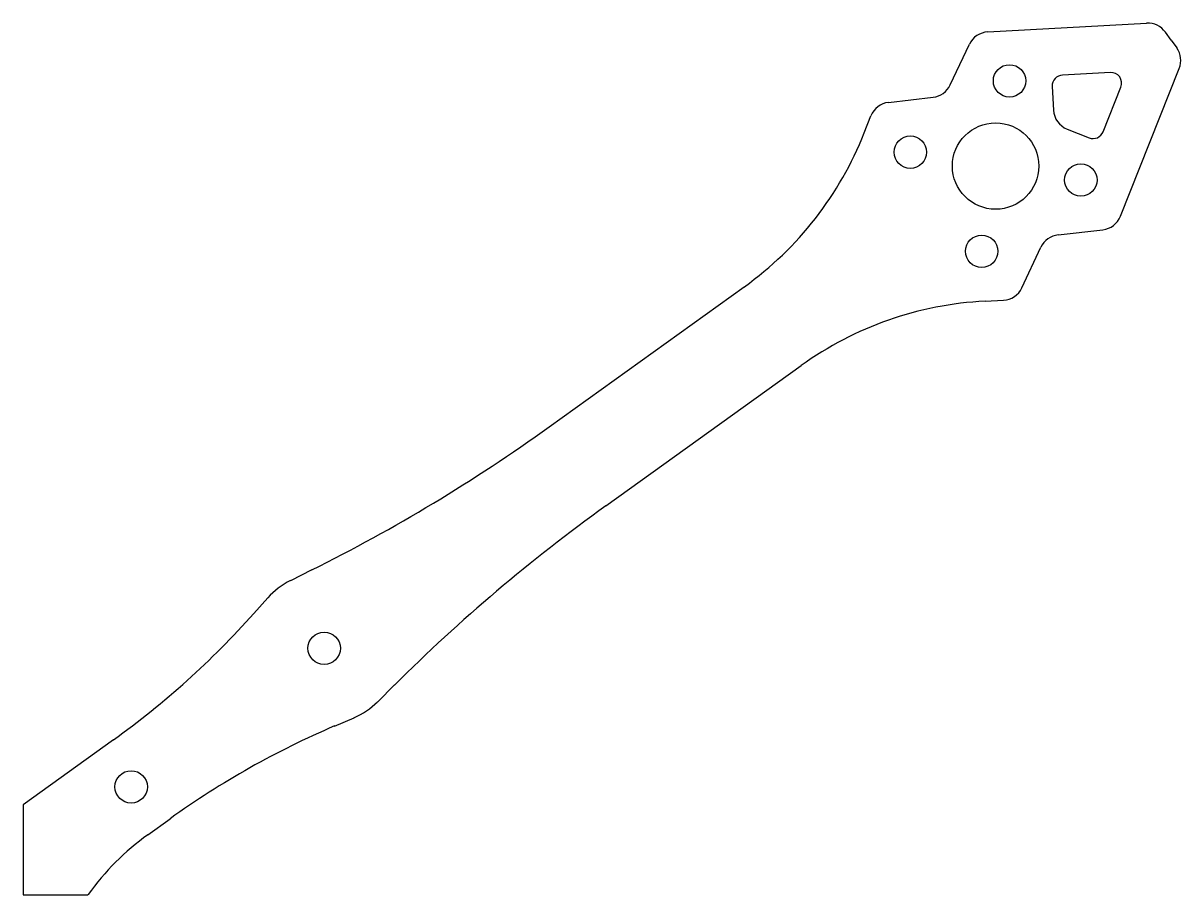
# Model space of a CAD drawing. Header units: millimetres. Extents: x 0 to 107, y 0 to 81.
import ezdxf

# ---------------------------------------------------------------- set-up
doc = ezdxf.new("R2010")
doc.units = ezdxf.units.MM
doc.layers.get('0').update_dxf_attribs({"linetype": 'CONTINUOUS'})

msp = doc.modelspace()

# ---------------------------------------------------------------- linework, layer by layer
for p, q in [((89.28, 79.93), (103.98, 80.74)), ((106.24, 79.17), (105.71, 79.91)), ((85.8, 75.01), (87.57, 78.78)), ((106.24, 79.17), (106.77, 78.44)), ((101.55, 62.85), (107, 76.53)), ((80.09, 73.39), (84.22, 73.87)), ((77.83, 70.57), (78.45, 72.14)), ((95.78, 61.13), (99.92, 61.61)), ((92.43, 56.23), (94.2, 59.99)), ((48.68, 43.34), (66.74, 56.33)), ((89.03, 54.99), (90.72, 55.08)), ((53.94, 36.04), (72, 49.02)), ((26.71, 30.09), (24.74, 29.1)), ((21.35, 26.05), (22.64, 27.5)), ((34.37, 19.44), (32.81, 17.88)), ((28.83, 15.64), (30.62, 16.4)), ((8.35, 14.36), (0, 8.35)), ((0, 8.35), (0, 0)), ((11.54, 5.57), (13.6, 7.05)), ((0, 0), (6, 0)), ((6, 0), (6.02, 0.03))]:
    msp.add_line(p, q)
msp.add_lwpolyline([(96.62, 70.93), (98.66, 70.12, 0.414214), (99.96, 70.68), (101.6, 74.8, 0.547484), (100.62, 76.17), (96.19, 75.93, 0.414214), (95.24, 74.88), (95.36, 72.68, 0.29242)], format="xyb", close=True)
for centre, radius in [((91.29, 75.39), 1.5), ((90, 67.5), 4), ((82.11, 68.79), 1.5), ((97.89, 66.21), 1.5), ((88.71, 59.61), 1.5), ((27.86, 22.84), 1.5), ((10, 10), 1.5)]:
    msp.add_circle(centre, radius)
for centre, radius, start, end in [((104.09, 78.74), 2, 35.7067, 93.152), ((89.39, 77.93), 2, 93.152, 154.8708), ((105.14, 77.27), 2, -21.7386, 35.7067), ((83.99, 75.86), 2, 276.5426, 334.8708), ((80.32, 71.41), 2, 96.5426, 158.472), ((48.07, 82.31), 32, 305.7067, 338.472), ((99.69, 63.59), 2, 276.5426, 338.2614), ((96.01, 59.14), 2, 96.5426, 154.8708), ((90.62, 57.07), 2, 272.9413, 334.8708), ((90.67, 23.03), 32, 92.9413, 125.7067), ((-44.7, 173.27), 160, 296.5075, 305.7067), ((147.32, -93.89), 160, 125.7067, 134.9059), ((27.86, 22.84), 7, 116.5075, 138.2568), ((-38.34, 79.32), 80, 305.7067, 318.2568), ((27.86, 22.84), 7, 293.1566, 314.9059), ((60.29, -57.91), 80, 113.1566, 125.7067), ((25.55, -13.92), 24, 125.7067, 144.4544)]:
    msp.add_arc(centre, radius, start, end)

doc.saveas('drawing.dxf')
